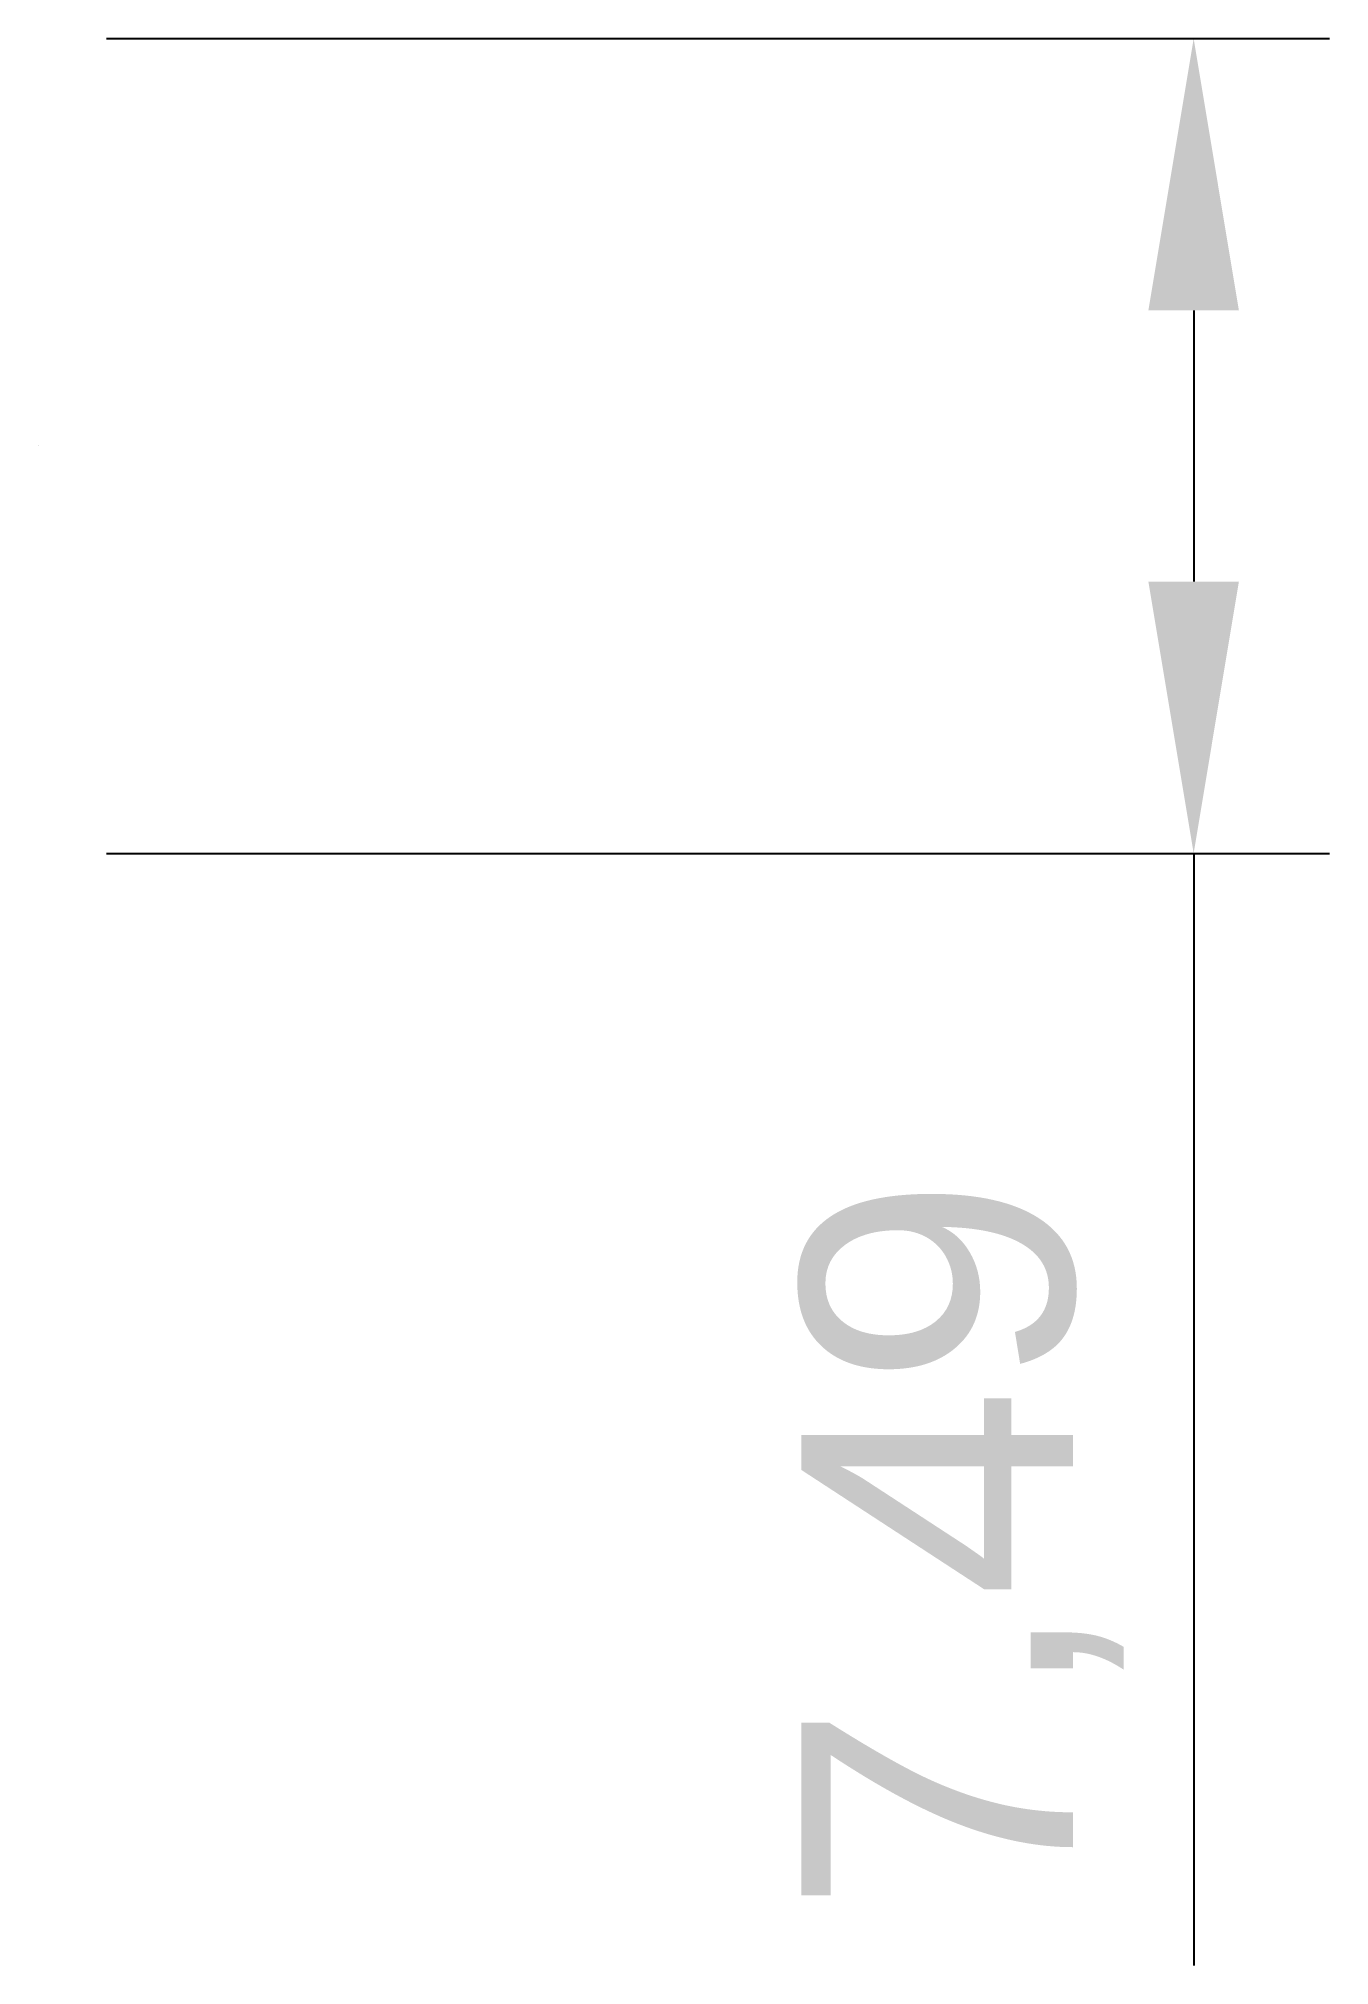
# Model space of a CAD drawing. Header units: millimetres. Extents: x 0 to 11.9, y -14 to 3.7.
import ezdxf

# ---------------------------------------------------------------- set-up
doc = ezdxf.new("R2010")
doc.units = ezdxf.units.MM
doc.styles.get("Standard").update_dxf_attribs({"font": 'arial.ttf'})
doc.dimstyles.new('ISO-25', dxfattribs={"dimtxt": 2.5, "dimasz": 2.5, "dimexe": 1.25, "dimexo": 0.625, "dimtad": 1, "dimtxsty": 'Standard', "dimcen": 2.5, "dimadec": 0, "dimazin": 0, "dimtfac": 1, "dimtmove": 0, "dimatfit": 3, "dimfxl": 1, "dimarcsym": 0})

# ---------------------------------------------------------------- blocks, each defined once
blk = doc.blocks.new('*D18')
at = {"color": 0, "lineweight": -2, "transparency": 16777216}
for p, q in [((0.625, 3.747), (11.879, 3.747)), ((10.629, 1.247), (10.629, -1.247)), ((0.625, -3.747), (11.879, -3.747)), ((10.629, -3.747), (10.629, -13.976))]:
    blk.add_line(p, q, dxfattribs=at)
at = {"color": 0, "transparency": 16777216}
for points in [[(10.212, 1.247), (11.045, 1.247), (10.629, 3.747)], [(10.212, -1.247), (11.045, -1.247), (10.629, -3.747)]]:
    blk.add_solid(points, dxfattribs=at)
at = {"layer": 'Defpoints', "color": 0, "transparency": 16777216}
for p in [(0, 3.747, 13.857), (0, -3.747), (10.629, -3.747)]:
    blk.add_point(p, dxfattribs=at)
at = {"color": 0, "transparency": 16777216, "insert": (8.501, -10.112), "char_height": 2.5, "attachment_point": 5, "rotation": 90}
blk.add_mtext('7,49', dxfattribs=at)

msp = doc.modelspace()

# ---------------------------------------------------------------- linework, layer by layer
at = {"color": 1, "extrusion": (0, -1, 0)}
msp.add_line((0, 0), (0, 0, 14), dxfattribs=at)

# ---------------------------------------------------------------- dimensions: what is measured, and where the dimension line sits
at = {"color": 4}
dim = msp.add_linear_dim(base=(10.629, -3.747), p1=(0, 3.747, 13.857), p2=(0, -3.747), angle=90, dimstyle='ISO-25', dxfattribs=at)
dim.commit()
dim.dimension.update_dxf_attribs({"geometry": '*D18', "text_midpoint": (8.501, -10.112)})

doc.saveas('drawing.dxf')
